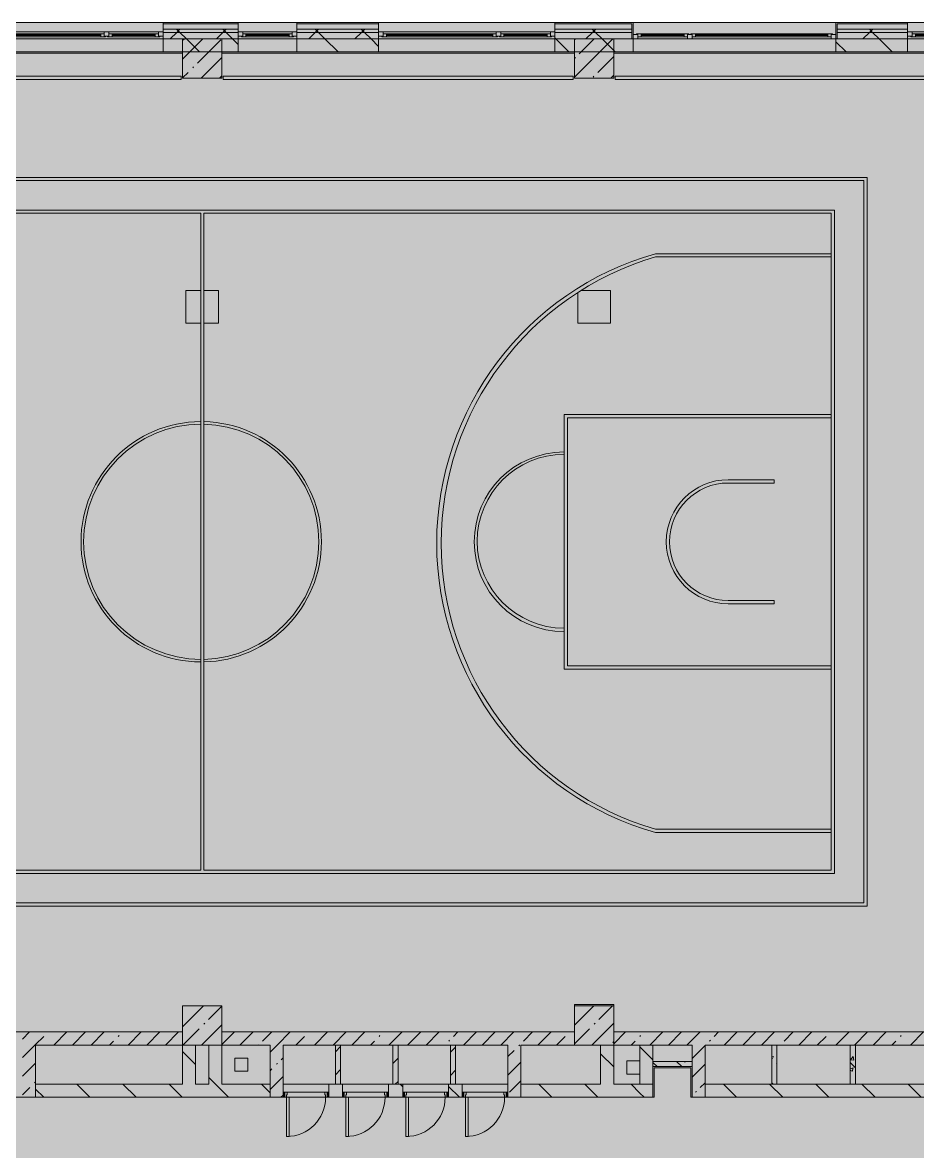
# Model space of a CAD drawing. Header units: millimetres. Extents: x 34897 to 231692, y -8553 to 29000.
# Drawn here: x 156392 to 170092, y 10072 to 27350 of the extents above; entities that cross this region are included whole.
import ezdxf

# ---------------------------------------------------------------- set-up
doc = ezdxf.new("R2010")
doc.units = ezdxf.units.MM
doc.linetypes.add('200_ШТРИХ__ш1_п0_6_', pattern=[800, 500, -300])
doc.layers.add('A-DETL-GENF-2', color=7, linetype='Continuous', lineweight=9, true_color=0xc0c0c0, transparency=0.4)
for name, color, linetype, lineweight in [('A-DETL-MBND-1', 7, '200_ШТРИХ__ш1_п0_6_', 9), ('A-WALL-3', 7, 'Continuous', 5), ('I-WALL-4', 7, 'Continuous', 5), ('S-COLS-3', 7, 'Continuous', 5)]:
    doc.layers.add(name, color=color, linetype=linetype, lineweight=lineweight)
for name, color, linetype, lineweight, true_color in [('A-DOOR-1', 7, 'Continuous', 5, 0xaaaaaa), ('A-DOOR-2', 7, 'Continuous', 5, 0xe2e2e2), ('A-DOOR-3', 7, 'Continuous', 5, 0xb7b7b7), ('A-DOOR-FRAM-1', 7, 'Continuous', 5, 0xe2e2e2), ('A-DOOR-FRAM-2', 7, 'Continuous', 5, 0xaaaaaa), ('A-DOOR-FRAM-3', 7, 'Continuous', 5, 0xb7b7b7), ('A-FLOR-2', 7, 'Continuous', 5, 0xb7b7b7), ('A-GLAZ-3', 7, 'Continuous', 5, 0x737373), ('A-WALL-4', 7, 'Continuous', 9, 0x737373), ('A-WALL-5', 7, 'Continuous', 5, 0x737373), ('I-WALL-5', 7, 'Continuous', 5, 0x737373), ('I-WALL-6', 7, 'Continuous', 5, 0x787878), ('S-COLS-4', 7, 'Continuous', 5, 0x737373)]:
    doc.layers.add(name, color=color, linetype=linetype, lineweight=lineweight, true_color=true_color)
pattern_1 = [(135, (104681.5, 0), (-353.5534, -353.5534), [])]
pattern_2 = [(45, (104681.5, 0), (-285.1231, 285.1231), []), (45, (104966.64, 0), (-285.1231, 285.1231), [504.031, -100.806, 16.764, -84.042])]
pattern_3 = [(45, (104681.5, 0), (-353.5534, 353.5534), []), (135, (104681.5, 0), (-353.5534, -353.5534), [])]
pattern_4 = [(135, (104681.5, 0), (-377.1708, -377.1708), [533.4, -88.9, 17.78, -88.9]), (135, (104681.5, 376.94), (-377.1708, -377.1708), []), (50, (104681.5, 0), (637.6445, -55.7866), [66.675, -733.425]), (355, (104681.5, 0), (-123.3494, 668.699), [53.34, -586.74]), (100.451, (104734.65, -4.65), (514.299, 612.908), [56.665, -623.315]), (46.184, (104681.5, 177.8), (948.776, -147.15), [100.012, -1100.137]), (96.636, (104760.6, 165.5), (830.909, 865.997), [84.998, -934.973]), (351.184, (104681.5, 177.8), (830.918, 865.988), [80.01, -880.11]), (21, (104770.4, 133.35), (530.6506, -357.9283), [66.675, -733.425]), (326, (104770.4, 133.35), (216.308, 644.6585), [53.34, -586.74]), (71.451, (104814.64, 103.5), (746.9596, 286.7243), [56.665, -623.315]), (37.5, (104681.52, 0), (10.8105, 295.9426), [16.764, -562.864, 16.764, -578.866, -588.962]), (37.5, (104681.52, 0), (10.8105, 295.9426), [-1175.258, 16.764, -572.198]), (7.5, (104681.52, 0), (233.8692, 350.6318), [16.764, -322.834, 16.764, -549.529, -224.472]), (7.5, (104681.52, 0), (233.8692, 350.6318), [-905.891, 16.764, -207.708]), (327.5, (104483.27, 0), (474.5678, -20.0513), [16.764, -205.486, 16.764, -676.656, -920.115]), (327.5, (104483.27, 0), (474.5678, -20.0513), [-915.67, 16.764, -903.351]), (317.5, (104394.37, 0), (518.4522, 88.9934), [16.764, -272.161, 16.764, -443.738, -653.415]), (317.5, (104394.37, 0), (518.4522, 88.9934), [-749.427, 16.764, -636.651])]
pattern_5 = [(45, (104681.52, 0), (-176.7767, 176.7767), [])]
pattern_6 = [(135, (1951.41, 164.685), (-14.14214, -14.14214), []), (225, (1951.41, 164.685), (14.14214, -14.14214), [])]
pattern_7 = [(45, (-171.384, 164.685), (-14.1421, 14.1421), []), (135, (-171.384, 164.685), (-14.1421, -14.1421), [])]

# ---------------------------------------------------------------- blocks, each defined once
blk = doc.blocks.new('BSC_Колонна _Прямоугольная - 600х600-23205375-2_10_2_птичка')
at = {"layer": 'S-COLS-3'}
h = blk.add_hatch(dxfattribs=at)
h.set_pattern_fill('FP_110', color=256, style=0, pattern_type=2)
h.set_pattern_definition([(45, (-54460, -12000), (-285.123, 285.123), []), (45, (-54174.88, -12000), (-285.123, 285.123), [504.031, -100.806, 16.764, -84.042])])
h.paths.add_polyline_path([(-300, -300), (300, -300), (300, 300), (-300, 300)])
at = {"layer": 'S-COLS-4'}
for p, q in [((300, 300), (-300, 300)), ((-300, 300), (-300, -300)), ((300, -300), (300, 300)), ((-300, -300), (300, -300))]:
    blk.add_line(p, q, dxfattribs=at)
blk = doc.blocks.new('BSC_Колонна _Прямоугольная - 600х600-V82-2_10_2_птичка')
at = {"layer": 'S-COLS-3'}
h = blk.add_hatch(dxfattribs=at)
h.set_pattern_fill('FP_125', color=256, style=0, pattern_type=2)
h.set_pattern_definition([(45, (-60460, -12000), (-285.1231, 285.1231), []), (45, (-60174.88, -12000), (-285.1231, 285.1231), [504.031, -100.806, 16.764, -84.042])])
h.paths.add_polyline_path([(-300, -300), (300, -300), (300, 300), (-300, 300), (-300, -201)])
at = {"layer": 'S-COLS-4'}
for p, q in [((300, 300), (-300, 300)), ((-300, 300), (-300, -300)), ((300, -300), (300, 300)), ((-300, -300), (300, -300))]:
    blk.add_line(p, q, dxfattribs=at)
blk = doc.blocks.new('120_Окно_СКБ_2Ст - 120_Окно_СКБ_2Ст 2700х2500 _мал створка справа_ 2-23206922-2_10_2_птичка')
at = {"layer": 'A-GLAZ-3'}
for p, q in [((-1350, -75), (-1350, -5)), ((-1350, -5), (-1280, -5)), ((1350, -5), (-1350, -5)), ((-1280, -75), (-1350, -75)), ((-1350, -75), (-1300, -75)), ((-1280, -75), (-1300, -75)), ((-1300, -75), (-1300, -85)), ((-1300, -85), (470, -85)), ((470, -85), (-1300, -85)), ((-1280, -5), (-1280, -75)), ((450, -35), (-1280, -35)), ((-1280, -35), (-1280, -75)), ((-1230, -85), (-1230, -35)), ((-1230, -55), (400, -55)), ((400, -65), (-1230, -65)), ((400, -85), (400, -35)), ((450, -75), (450, -5)), ((450, -5), (520, -5)), ((450, -75), (450, -35)), ((520, -75), (450, -75)), ((470, -75), (450, -75)), ((470, -75), (500, -75)), ((470, -85), (470, -75)), ((520, -75), (500, -75)), ((500, -75), (500, -85)), ((500, -85), (1300, -85)), ((1300, -85), (500, -85)), ((520, -5), (520, -75)), ((1280, -35), (520, -35)), ((520, -35), (520, -75)), ((570, -85), (570, -35)), ((570, -55), (1230, -55)), ((1230, -65), (570, -65)), ((1230, -85), (1230, -35)), ((1280, -75), (1280, -5)), ((1280, -5), (1350, -5)), ((1280, -75), (1280, -35)), ((1350, -75), (1280, -75)), ((1300, -75), (1280, -75)), ((1300, -75), (1350, -75)), ((1300, -85), (1300, -75)), ((1350, -5), (1350, -75))]:
    blk.add_line(p, q, dxfattribs=at)
blk = doc.blocks.new('120_Окно_СКБ_2Ст - 120_Окно_СКБ_2Ст 3100х2500 _мал_створка слева_ 2-19089248-2_10_2_птичка')
at = {"layer": 'A-GLAZ-3'}
for p, q in [((-1550, -75), (-1550, -5)), ((-1550, -5), (-1480, -5)), ((1550, -5), (-1550, -5)), ((-1480, -75), (-1550, -75)), ((-1550, -75), (-1500, -75)), ((-1480, -75), (-1500, -75)), ((-1500, -75), (-1500, -85)), ((-1500, -85), (670, -85)), ((670, -85), (-1500, -85)), ((-1480, -5), (-1480, -75)), ((650, -35), (-1480, -35)), ((-1480, -35), (-1480, -75)), ((-1430, -85), (-1430, -35)), ((-1430, -55), (600, -55)), ((600, -65), (-1430, -65)), ((600, -85), (600, -35)), ((650, -75), (650, -5)), ((650, -5), (720, -5)), ((650, -75), (650, -35)), ((720, -75), (650, -75)), ((670, -75), (650, -75)), ((670, -75), (700, -75)), ((670, -85), (670, -75)), ((720, -75), (700, -75)), ((700, -75), (700, -85)), ((700, -85), (1500, -85)), ((1500, -85), (700, -85)), ((720, -5), (720, -75)), ((1480, -35), (720, -35)), ((720, -35), (720, -75)), ((770, -85), (770, -35)), ((770, -55), (1430, -55)), ((1430, -65), (770, -65)), ((1430, -85), (1430, -35)), ((1480, -75), (1480, -5)), ((1480, -5), (1550, -5)), ((1480, -75), (1480, -35)), ((1550, -75), (1480, -75)), ((1500, -75), (1480, -75)), ((1500, -75), (1550, -75)), ((1500, -85), (1500, -75)), ((1550, -5), (1550, -75))]:
    blk.add_line(p, q, dxfattribs=at)
blk = doc.blocks.new('120_Окно_СКБ_2Ст - 120_Окно_СКБ_2Ст 3100х2500 _мал_створка слева_-22274797-2_10_2_птичка')
at = {"layer": 'A-GLAZ-3'}
for p, q in [((-1550, 45), (-1550, 115)), ((-1550, 115), (-1480, 115)), ((1550, 115), (-1550, 115)), ((-1480, 45), (-1550, 45)), ((-1550, 45), (-1500, 45)), ((-1480, 45), (-1500, 45)), ((-1500, 45), (-1500, 35)), ((-1500, 35), (670, 35)), ((670, 35), (-1500, 35)), ((-1480, 115), (-1480, 45)), ((650, 85), (-1480, 85)), ((-1480, 85), (-1480, 45)), ((-1430, 35), (-1430, 85)), ((-1430, 65), (600, 65)), ((600, 55), (-1430, 55)), ((600, 35), (600, 85)), ((650, 45), (650, 115)), ((650, 115), (720, 115)), ((650, 45), (650, 85)), ((720, 45), (650, 45)), ((670, 45), (650, 45)), ((670, 45), (700, 45)), ((670, 35), (670, 45)), ((720, 45), (700, 45)), ((700, 45), (700, 35)), ((700, 35), (1500, 35)), ((1500, 35), (700, 35)), ((720, 115), (720, 45)), ((1480, 85), (720, 85)), ((720, 85), (720, 45)), ((770, 35), (770, 85)), ((770, 65), (1430, 65)), ((1430, 55), (770, 55)), ((1430, 35), (1430, 85)), ((1480, 45), (1480, 115)), ((1480, 115), (1550, 115)), ((1480, 45), (1480, 85)), ((1550, 45), (1480, 45)), ((1500, 45), (1480, 45)), ((1500, 45), (1550, 45)), ((1500, 35), (1500, 45)), ((1550, 115), (1550, 45))]:
    blk.add_line(p, q, dxfattribs=at)
blk = doc.blocks.new('BSC_Колонна _Прямоугольная - 500х500-33455413-2_10_2_птичка')
at = {"layer": 'A-DETL-MBND-1'}
for p, q in [((-250, 250), (-23, 250)), ((-250, -250), (-250, 250)), ((27, 250), (250, 250)), ((250, 250), (250, -250)), ((-23, -250), (-250, -250)), ((250, -250), (27, -250))]:
    blk.add_line(p, q, dxfattribs=at)
blk = doc.blocks.new('120_Окно_СКБ_1Ст - 120_Окно_СКБ_1Ст 900х2500_h_-19906774-2_10_2_птичка')
at = {"layer": 'A-GLAZ-3'}
for p, q in [((-450, -75), (-450, -5)), ((-450, -5), (-380, -5)), ((450, -5), (-450, -5)), ((-380, -75), (-450, -75)), ((-450, -75), (-400, -75)), ((-380, -75), (-400, -75)), ((-400, -75), (-400, -85)), ((-400, -85), (400, -85)), ((400, -85), (-400, -85)), ((-380, -5), (-380, -75)), ((380, -35), (-380, -35)), ((-380, -35), (-380, -75)), ((-330, -85), (-330, -35)), ((-330, -55), (330, -55)), ((330, -65), (-330, -65)), ((330, -85), (330, -35)), ((380, -75), (380, -5)), ((380, -5), (450, -5)), ((380, -75), (380, -35)), ((450, -75), (380, -75)), ((400, -75), (380, -75)), ((400, -75), (450, -75)), ((400, -85), (400, -75)), ((450, -5), (450, -75))]:
    blk.add_line(p, q, dxfattribs=at)
blk = doc.blocks.new('110_Дверь_СКБ_1Ст - д-18 700x2100h_Технический шкаф ЭОМ и СС-V138-2_10_2_птичка')
at = {"layer": 'A-DOOR-1'}
h = blk.add_hatch(dxfattribs=at)
h.set_pattern_fill('FP_166', color=256, style=0, pattern_type=2)
h.set_pattern_definition(pattern_6)
h.paths.add_polyline_path([(362.5, 100), (337.5, 100), (337.5, 20), (362.5, 20)])
at = {"layer": 'A-DOOR-2'}
h = blk.add_hatch(color=256, dxfattribs=at)
h.paths.add_polyline_path([(-312.5, 100), (-312.5, 20), (-277.5, 20), (-277.5, 60), (-287.5, 60), (-287.5, 100), (-300.5, 100)])
h.paths.add_polyline_path([(312.5, 100), (312.5, 60), (302.5, 60), (302.5, 20), (337.5, 20), (337.5, 100)])
at = {"layer": 'A-DOOR-FRAM-1'}
blk.add_hatch(color=256, dxfattribs=at).paths.add_polyline_path([(272.5, 700), (272.5, 100), (312.5, 100), (312.5, 700)])
at = {"layer": 'A-DOOR-FRAM-2'}
h = blk.add_hatch(dxfattribs=at)
h.set_pattern_fill('FP_167', color=256, style=0, pattern_type=2)
h.set_pattern_definition(pattern_7)
h.paths.add_polyline_path([(-312.5, 100), (-337.5, 100), (-337.5, 20), (-312.5, 20)])
at = {"layer": 'A-DOOR-3'}
for p, q in [((312.5, 700), (272.5, 700)), ((272.5, 700), (272.5, 100)), ((312.5, 100), (312.5, 700)), ((272.5, 100), (312.5, 100))]:
    blk.add_line(p, q, dxfattribs=at)
blk.add_arc((312.5, 100), 600, 90, 180, dxfattribs=at)
at = {"layer": 'A-DOOR-FRAM-3'}
for p, q in [((-312.5, 100), (-337.5, 100)), ((-337.5, 100), (-337.5, 20)), ((-337.5, 20), (-312.5, 20)), ((-287.5, 100), (-312.5, 100)), ((-312.5, 100), (-312.5, 20)), ((-312.5, 20), (-312.5, 100)), ((-312.5, 20), (-277.5, 20)), ((-287.5, 60), (-287.5, 100)), ((-287.5, 100), (272.5, 100)), ((-277.5, 60), (-287.5, 60)), ((-277.5, 20), (-277.5, 60)), ((302.5, 20), (-277.5, 20)), ((312.5, 60), (302.5, 60)), ((302.5, 60), (302.5, 20)), ((302.5, 20), (337.5, 20)), ((312.5, 100), (312.5, 60)), ((337.5, 100), (312.5, 100)), ((337.5, 20), (337.5, 100)), ((362.5, 100), (337.5, 100)), ((337.5, 100), (337.5, 20)), ((337.5, 20), (362.5, 20)), ((362.5, 20), (362.5, 100))]:
    blk.add_line(p, q, dxfattribs=at)
blk = doc.blocks.new('110_Дверь_СКБ_1Ст - д-18 700x2100h_Технический шкаф ЭОМ и СС-V139-2_10_2_птичка')
at = {"layer": 'A-DOOR-1'}
h = blk.add_hatch(dxfattribs=at)
h.set_pattern_fill('FP_166', color=256, style=0, pattern_type=2)
h.set_pattern_definition(pattern_6)
h.paths.add_polyline_path([(362.5, 100), (337.5, 100), (337.5, 20), (362.5, 20)])
at = {"layer": 'A-DOOR-2'}
h = blk.add_hatch(color=256, dxfattribs=at)
h.paths.add_polyline_path([(312.5, 100), (312.5, 60), (302.5, 60), (302.5, 20), (337.5, 20), (337.5, 100)])
h.paths.add_polyline_path([(-287.5, 100), (-312.5, 100), (-312.5, 20), (-277.5, 20), (-277.5, 60), (-287.5, 60)])
at = {"layer": 'A-DOOR-FRAM-1'}
blk.add_hatch(color=256, dxfattribs=at).paths.add_polyline_path([(272.5, 700), (272.5, 100), (312.5, 100), (312.5, 700)])
at = {"layer": 'A-DOOR-FRAM-2'}
h = blk.add_hatch(dxfattribs=at)
h.set_pattern_fill('FP_167', color=256, style=0, pattern_type=2)
h.set_pattern_definition(pattern_7)
h.paths.add_polyline_path([(-318, 100), (-337.5, 100), (-337.5, 20), (-312.5, 20), (-312.5, 100)])
at = {"layer": 'A-DOOR-3'}
for p, q in [((312.5, 700), (272.5, 700)), ((272.5, 700), (272.5, 100)), ((312.5, 100), (312.5, 700)), ((272.5, 100), (312.5, 100))]:
    blk.add_line(p, q, dxfattribs=at)
blk.add_arc((312.5, 100), 600, 90, 180, dxfattribs=at)
at = {"layer": 'A-DOOR-FRAM-3'}
for p, q in [((-312.5, 100), (-337.5, 100)), ((-337.5, 100), (-337.5, 20)), ((-337.5, 20), (-312.5, 20)), ((-287.5, 100), (-312.5, 100)), ((-312.5, 100), (-312.5, 20)), ((-312.5, 20), (-312.5, 100)), ((-312.5, 20), (-277.5, 20)), ((-287.5, 60), (-287.5, 100)), ((-287.5, 100), (272.5, 100)), ((-277.5, 60), (-287.5, 60)), ((-277.5, 20), (-277.5, 60)), ((302.5, 20), (-277.5, 20)), ((312.5, 60), (302.5, 60)), ((302.5, 60), (302.5, 20)), ((302.5, 20), (337.5, 20)), ((312.5, 100), (312.5, 60)), ((337.5, 100), (312.5, 100)), ((337.5, 20), (337.5, 100)), ((362.5, 100), (337.5, 100)), ((337.5, 100), (337.5, 20)), ((337.5, 20), (362.5, 20)), ((362.5, 20), (362.5, 100))]:
    blk.add_line(p, q, dxfattribs=at)
blk = doc.blocks.new('BSC_Колонна _Прямоугольная - 500х500-V150-2_10_2_птичка')
at = {"layer": 'A-DETL-MBND-1'}
for p, q in [((-250, -250), (-250, 216)), ((-198, 250), (250, 250)), ((250, 250), (250, -250)), ((250, -250), (-250, -250))]:
    blk.add_line(p, q, dxfattribs=at)

msp = doc.modelspace()

# ---------------------------------------------------------------- hatches: boundary and pattern name
at = {"layer": 'A-DETL-GENF-2'}
msp.add_hatch(color=256, dxfattribs=at).paths.add_polyline_path([(180522.5, -280), (180541.5, -280), (180541.5, 3300), (189541.5, 3300), (189541.5, 27350), (146591.5, 27350), (146591.5, 23778), (143441.5, 23778), (143441.5, -280), (179594.9, -280)])
at = {"layer": 'A-WALL-3'}
h = msp.add_hatch(dxfattribs=at)
h.set_pattern_fill('FP_93', color=256, style=0, pattern_type=2)
h.set_pattern_definition(pattern_3)
h.paths.add_polyline_path([(189485.4, 27200), (189541.5, 27200), (189541.5, 27250), (185031.5, 27250), (185031.5, 27200), (188870.1, 27200)])
h.paths.add_polyline_path([(181450, 27200), (182531.5, 27200), (182531.5, 27250), (181021.5, 27250), (181021.5, 27200)])
h.paths.add_polyline_path([(172174.8, 27200), (172641.5, 27200), (172638.5, 27250), (170841.5, 27250), (170841.5, 27200), (171247.3, 27200)])
h.paths.add_polyline_path([(173541.5, 27200), (178921.5, 27200), (178921.5, 27250), (173541.5, 27250)])
h.paths.add_polyline_path([(169941.5, 27200), (169941.5, 27250), (168861.5, 27250), (168861.5, 27200), (169636.7, 27200)])
h.paths.add_polyline_path([(154341.8, 27200), (155441.7, 27200), (155441.7, 27250), (154341.8, 27250)])
h.paths.add_polyline_path([(164541.5, 27200), (165721.5, 27200), (165721.5, 27250), (164541.5, 27250)])
h.paths.add_polyline_path([(161841.5, 27200), (161841.5, 27250), (160591.4, 27250), (160591.4, 27200), (161508.3, 27200)])
h.paths.add_polyline_path([(159189.5, 27200), (159691.4, 27200), (159691.4, 27250), (158541.7, 27250), (158541.7, 27200)])
h.paths.add_polyline_path([(146741.5, 27200), (149088.5, 27200), (149088.5, 27250), (146691.5, 27250), (146691.5, 27200)])
h.paths.add_polyline_path([(153441.8, 27200), (153441.8, 27250), (152188.5, 27250), (152188.5, 27200), (152696.9, 27200)])
h = msp.add_hatch(dxfattribs=at)
h.set_pattern_fill('FP_93', color=256, style=0, pattern_type=2)
h.set_pattern_definition(pattern_3)
h.paths.add_polyline_path([(188881.5, 27100), (189541.5, 27100), (189541.5, 27200), (185031.5, 27200), (185031.5, 27100), (188870.1, 27100)])
h.paths.add_polyline_path([(172174.8, 27100), (172641.5, 27100), (172638.5, 27200), (170841.5, 27200), (170841.5, 27100), (171441.5, 27100)])
h.paths.add_polyline_path([(169941.5, 27100), (169941.5, 27200), (168861.5, 27200), (168861.5, 27100), (169636.7, 27100)])
h.paths.add_polyline_path([(173541.5, 27100), (178921.5, 27100), (178921.5, 27200), (173541.5, 27200)])
h.paths.add_polyline_path([(182531.5, 27100), (182531.5, 27200), (181021.5, 27200), (181021.5, 27100), (182377.5, 27100)])
h.paths.add_polyline_path([(161841.5, 27100), (161841.5, 27200), (160591.4, 27200), (160591.4, 27100), (161508.3, 27100)])
h.paths.add_polyline_path([(165721.5, 27100), (165721.5, 27200), (164541.5, 27200), (164541.5, 27100), (165682.1, 27100)])
h.paths.add_polyline_path([(158541.7, 27100), (159691.4, 27100), (159691.4, 27200), (158541.7, 27200)])
h.paths.add_polyline_path([(149088.5, 27100), (149088.5, 27200), (146741.5, 27200), (146741.5, 27100), (148059.3, 27100)])
h.paths.add_polyline_path([(152188.5, 27100), (153441.8, 27100), (153441.8, 27200), (152188.5, 27200)])
h.paths.add_polyline_path([(154341.8, 27100), (155441.7, 27100), (155441.7, 27200), (154341.8, 27200)])
at = {"layer": 'I-WALL-4'}
h = msp.add_hatch(dxfattribs=at)
h.set_pattern_fill('FP_104', color=256, style=0, pattern_type=2)
h.set_pattern_definition(pattern_1)
h.paths.add_polyline_path([(185031.5, 26900), (185331.5, 26900), (185331.5, 27100), (185031.5, 27100), (185031.5, 26974.9)])
h.paths.add_polyline_path([(188881.5, 26900), (188881.5, 27100), (185831.5, 27100), (185831.5, 26900), (188870.1, 26900)])
h.paths.add_polyline_path([(178221.5, 26900), (178221.5, 27100), (175491.5, 27100), (175491.5, 26900), (177739.9, 26900)])
h.paths.add_polyline_path([(172641.5, 26900), (172638.5, 27100), (171441.5, 27100), (171441.5, 26900), (172638.5, 26900)])
h.paths.add_polyline_path([(178921.5, 26900), (178921.5, 27100), (178721.5, 27100), (178721.5, 26900)])
h.paths.add_polyline_path([(173541.5, 26900), (174991.5, 26900), (174991.5, 27100), (173541.5, 27100)])
h.paths.add_polyline_path([(181431.5, 26900), (181431.5, 27100), (181021.5, 27100), (181021.5, 26900)])
h.paths.add_polyline_path([(182531.5, 26900), (182531.5, 27100), (181931.5, 27100), (181931.5, 26900), (182377.5, 26900)])
h.paths.add_polyline_path([(161044.5, 26900), (161841.5, 26900), (161841.5, 27100), (160591.4, 27100), (160591.4, 26900)])
h.paths.add_polyline_path([(158541.7, 26900), (159691.4, 26900), (159691.4, 27100), (158541.7, 27100)])
h.paths.add_polyline_path([(164541.5, 26900), (165741.5, 26900), (165741.5, 27100), (164541.5, 27100)])
h.paths.add_polyline_path([(169146.3, 26900), (169941.5, 26900), (169941.5, 27100), (168841.5, 27100), (168841.5, 26900)])
h.paths.add_polyline_path([(155046.3, 26900), (155441.7, 26900), (155441.7, 27100), (155046.3, 27100)])
h = msp.add_hatch(dxfattribs=at)
h.set_pattern_fill('FP_104', color=256, style=0, pattern_type=2)
h.set_pattern_definition(pattern_1)
h.paths.add_polyline_path([(155479.4, 11700), (156391.5, 11700), (156391.5, 11900), (153441.5, 11900), (153441.5, 11700), (154551.9, 11700)])
h.paths.add_polyline_path([(147441.5, 11700), (149917.2, 11700), (149914.3, 11900), (147441.5, 11900)])
h.paths.add_polyline_path([(151367.2, 11700), (152841.5, 11700), (152841.5, 11900), (151367.2, 11900), (151367.2, 11799.5)])
h = msp.add_hatch(dxfattribs=at)
h.set_pattern_fill('FP_101', color=256, style=0, pattern_type=2)
h.set_pattern_definition(pattern_2)
h.paths.add_polyline_path([(156391.5, 10900), (156591.5, 10900), (156591.5, 11900), (156391.5, 11900), (156391.5, 11100)])
h = msp.add_hatch(dxfattribs=at)
h.set_pattern_fill('FP_101', color=256, style=0, pattern_type=2)
h.set_pattern_definition(pattern_2)
h.paths.add_polyline_path([(158841.5, 11700), (158841.5, 11900), (156591.5, 11900), (156591.5, 11700), (157334.5, 11700)])
h = msp.add_hatch(dxfattribs=at)
h.set_pattern_fill('FP_101', color=256, style=0, pattern_type=2)
h.set_pattern_definition(pattern_2)
h.paths.add_polyline_path([(160381.5, 11700), (164841.5, 11700), (164841.5, 11900), (159441.5, 11900), (159441.5, 11700), (160181.5, 11700)])
h.paths.add_polyline_path([(169141.5, 11700), (170841.5, 11700), (170841.5, 11900), (165441.5, 11900), (165441.5, 11700), (169061.5, 11700)])
h = msp.add_hatch(dxfattribs=at)
h.set_pattern_fill('FP_104', color=256, style=0, pattern_type=2)
h.set_pattern_definition(pattern_1)
h.paths.add_polyline_path([(159041.5, 11100), (159041.5, 11700), (158841.5, 11700), (158841.5, 11100)])
h = msp.add_hatch(dxfattribs=at)
h.set_pattern_fill('FP_104', color=256, style=0, pattern_type=2)
h.set_pattern_definition(pattern_1)
h.paths.add_polyline_path([(159241.5, 11100), (159441.5, 11100), (159441.5, 11700), (159241.5, 11700), (159241.5, 11221)])
h = msp.add_hatch(dxfattribs=at)
h.set_pattern_fill('FP_101', color=256, style=0, pattern_type=2)
h.set_pattern_definition(pattern_2)
h.paths.add_polyline_path([(160181.5, 10900), (160381.5, 10900), (160381.5, 11700), (160181.5, 11700), (160181.5, 10980)])
h = msp.add_hatch(dxfattribs=at)
h.set_pattern_fill('FP_105', color=256, style=0, pattern_type=2)
h.set_pattern_definition(pattern_5)
h.paths.add_polyline_path([(161260.8, 11100), (161260.8, 11700), (161180.8, 11700), (161180.8, 11100)])
h = msp.add_hatch(dxfattribs=at)
h.set_pattern_fill('FP_105', color=256, style=0, pattern_type=2)
h.set_pattern_definition(pattern_5)
h.paths.add_polyline_path([(162140.8, 11100), (162140.8, 11700), (162060.8, 11700), (162060.8, 11100)])
h = msp.add_hatch(dxfattribs=at)
h.set_pattern_fill('FP_105', color=256, style=0, pattern_type=2)
h.set_pattern_definition(pattern_5)
h.paths.add_polyline_path([(163020.8, 11100), (163020.8, 11700), (162940.8, 11700), (162940.8, 11100)])
h = msp.add_hatch(dxfattribs=at)
h.set_pattern_fill('FP_101', color=256, style=0, pattern_type=2)
h.set_pattern_definition(pattern_2)
h.paths.add_polyline_path([(164021.5, 10900), (164021.5, 11700), (163821.5, 11700), (163827.1, 10900)])
h = msp.add_hatch(dxfattribs=at)
h.set_pattern_fill('FP_104', color=256, style=0, pattern_type=2)
h.set_pattern_definition(pattern_1)
h.paths.add_polyline_path([(165441.5, 11100), (165441.5, 11700), (165241.5, 11700), (165241.5, 11100)])
h = msp.add_hatch(dxfattribs=at)
h.set_pattern_fill('FP_104', color=256, style=0, pattern_type=2)
h.set_pattern_definition(pattern_1)
h.paths.add_polyline_path([(166041.5, 11100), (166041.5, 11700), (165841.5, 11700), (165841.5, 11100)])
h = msp.add_hatch(dxfattribs=at)
h.set_pattern_fill('FP_104', color=256, style=0, pattern_type=2)
h.set_pattern_definition(pattern_1)
h.paths.add_polyline_path([(165841.5, 10900), (166041.5, 10900), (166041.5, 11700), (165841.5, 11700), (165841.5, 11100)])
h = msp.add_hatch(dxfattribs=at)
h.set_pattern_fill('FP_101', color=256, style=0, pattern_type=2)
h.set_pattern_definition(pattern_2)
h.paths.add_polyline_path([(166841.5, 10900), (166841.5, 11700), (166641.5, 11700), (166641.5, 10900)])
h = msp.add_hatch(dxfattribs=at)
h.set_pattern_fill('FP_104', color=256, style=0, pattern_type=2)
h.set_pattern_definition(pattern_1)
h.paths.add_polyline_path([(165841.5, 10900), (165841.5, 11100), (164021.5, 11100), (164021.5, 10900), (164754.6, 10900)])
h.paths.add_polyline_path([(159189.5, 10900), (160181.5, 10900), (160181.5, 11100), (156591.5, 11100), (156591.5, 10900), (157334.5, 10900)])
h.paths.add_polyline_path([(161081.5, 10900), (161291.5, 10900), (161291.5, 11100), (161081.5, 11100), (161081.5, 10980)])
h.paths.add_polyline_path([(162911.5, 10900), (163121.5, 10900), (163121.5, 11100), (162911.5, 11100), (162911.5, 10980)])
h.paths.add_polyline_path([(162211.5, 10900), (162211.5, 11100), (161991.5, 11100), (161991.5, 10900)])
h.paths.add_polyline_path([(151942.2, 10900), (156391.5, 10900), (156391.5, 11100), (151942.2, 11100)])
h = msp.add_hatch(dxfattribs=at)
h.set_pattern_fill('FP_104', color=256, style=0, pattern_type=2)
h.set_pattern_definition(pattern_1)
h.paths.add_polyline_path([(171241.5, 10900), (171241.5, 11100), (166841.5, 11100), (166841.5, 10900), (168464.7, 10900)])
at = {"layer": 'I-WALL-6'}
h = msp.add_hatch(dxfattribs=at)
h.set_pattern_fill('FP_114', color=256, style=0, pattern_type=2)
h.set_pattern_definition(pattern_4)
h.paths.add_polyline_path([(167941.5, 11100), (167941.5, 11700), (167861.5, 11700), (167861.5, 11100)])
h = msp.add_hatch(dxfattribs=at)
h.set_pattern_fill('FP_114', color=256, style=0, pattern_type=2)
h.set_pattern_definition(pattern_4)
h.paths.add_polyline_path([(169141.5, 11100), (169141.5, 11700), (169061.5, 11700), (169061.5, 11100)])
h = msp.add_hatch(dxfattribs=at)
h.set_pattern_fill('FP_114', color=256, style=0, pattern_type=2)
h.set_pattern_definition(pattern_4)
h.paths.add_polyline_path([(166641.5, 11370), (166641.5, 11450), (166041.5, 11450), (166041.5, 11370), (166609.7, 11370)])
at = {"layer": 'S-COLS-3'}
h = msp.add_hatch(dxfattribs=at)
h.set_pattern_fill('FP_101', color=256, style=0, pattern_type=2)
h.set_pattern_definition(pattern_2)
h.paths.add_polyline_path([(159441.5, 26500), (159441.5, 27100), (158841.5, 27100), (158841.5, 26500), (159189.5, 26500)])
h = msp.add_hatch(dxfattribs=at)
h.set_pattern_fill('FP_101', color=256, style=0, pattern_type=2)
h.set_pattern_definition(pattern_2)
h.paths.add_polyline_path([(165441.5, 26500), (165441.5, 27100), (164841.5, 27100), (164841.5, 26500)])

# ---------------------------------------------------------------- linework, layer by layer
at = {"layer": 'A-FLOR-2'}
for p, q in [((169321.5, 24981.3), (148965.1, 24981.3)), ((149015.1, 24931.3), (169271.5, 24931.3)), ((169271.5, 24931.3), (169271.5, 13874.4)), ((169321.5, 13824.4), (169321.5, 24981.3)), ((168821.5, 24481.3), (149465.1, 24481.3)), ((149515.1, 24431.3), (159118.3, 24431.3)), ((159118.3, 24431.3), (159118.3, 14374.4)), ((159168.3, 14374.4), (159168.3, 24431.3)), ((159168.3, 24431.3), (168771.5, 24431.3)), ((168771.5, 24431.3), (168771.5, 14374.4)), ((168821.5, 14324.4), (168821.5, 24481.3)), ((168771.5, 23812.8), (166081.8, 23812.8)), ((166081.8, 23762.8), (168771.5, 23762.8)), ((164681.8, 21352.8), (164681.8, 17452.8)), ((168771.5, 21352.8), (164681.8, 21352.8)), ((164731.8, 17502.8), (164731.8, 21302.8)), ((164731.8, 21302.8), (168771.5, 21302.8)), ((167896.5, 20352.8), (167196.5, 20352.8)), ((167196.5, 20302.8), (167896.5, 20302.8)), ((167896.5, 20302.8), (167896.5, 20352.8)), ((167896.5, 18502.8), (167196.5, 18502.8)), ((167896.5, 18452.8), (167896.5, 18502.8)), ((167196.5, 18452.8), (167896.5, 18452.8)), ((164681.8, 17452.8), (168771.5, 17452.8)), ((168771.5, 17502.8), (164731.8, 17502.8)), ((168771.5, 15002.8), (166081.8, 15002.8)), ((166081.8, 14952.8), (168771.5, 14952.8)), ((159118.3, 14374.4), (149515.1, 14374.4)), ((168771.5, 14374.4), (159168.3, 14374.4)), ((149465.1, 14324.4), (168821.5, 14324.4)), ((148965.1, 13824.4), (169321.5, 13824.4)), ((169271.5, 13874.4), (149015.1, 13874.4)), ((164841.5, 12300), (164841.5, 12320)), ((164841.5, 12320), (165441.5, 12320)), ((165441.5, 12320), (165441.5, 12300)), ((159641.5, 11500), (159841.5, 11500)), ((159641.5, 11300), (159641.5, 11500)), ((159841.5, 11500), (159841.5, 11300)), ((165641.5, 11457), (165841.5, 11457)), ((165641.5, 11257), (165641.5, 11457)), ((159841.5, 11300), (159641.5, 11300)), ((165841.5, 11257), (165641.5, 11257)), ((166620.5, 11350), (166061.5, 11350)), ((166061.5, 11350), (166061.5, 10900)), ((166620.5, 10900), (166620.5, 11350)), ((166061.5, 10900), (166041.5, 10900)), ((166641.5, 10900), (166620.5, 10900))]:
    msp.add_line(p, q, dxfattribs=at)
for centre, radius, start, end in [((167336.5, 19382.8), 4604.2, 105.81331, 254.18669), ((167366, 19382.8), 4564.4, 106.34112, 253.65888), ((159126.7, 19403.3), 1840, 90.26005, 180), ((159126.7, 19403.3), 1800, 90.26583, 180), ((159126.7, 19403.3), 1840, 0, 88.70133), ((159126.7, 19403.3), 1800, 0, 88.67247), ((164681.8, 19402.8), 1375, 90, 270), ((164681.8, 19411.7), 1330, 90, 270), ((167196.5, 19402.8), 950, 90, 270), ((167196.5, 19402.8), 900, 90, 270), ((159126.7, 19403.3), 1840, 180, 269.73995), ((159126.7, 19403.3), 1800, 180, 269.73417), ((159126.7, 19403.3), 1800, 271.32753, 360), ((159126.7, 19403.3), 1840, 271.29867, 360)]:
    msp.add_arc(centre, radius, start, end, dxfattribs=at)
at = {"layer": 'A-WALL-4'}
for p, q in [((159691.4, 27330), (158541.7, 27330)), ((161841.5, 27330), (160591.4, 27330)), ((165721.5, 27330), (164541.5, 27330)), ((165721.5, 27100), (165721.5, 27330)), ((168861.5, 27330), (168861.5, 27100)), ((169941.5, 27330), (168861.5, 27330)), ((159691.4, 27250), (158541.7, 27250)), ((159691.4, 27200), (158541.7, 27200)), ((161841.5, 27250), (160591.4, 27250)), ((161841.5, 27200), (160591.4, 27200)), ((165721.5, 27250), (164541.5, 27250)), ((165721.5, 27200), (164541.5, 27200)), ((169941.5, 27250), (168861.5, 27250)), ((169941.5, 27200), (168861.5, 27200)), ((159691.4, 27100), (158541.7, 27100)), ((161841.5, 27100), (160591.4, 27100)), ((165741.5, 27100), (164541.5, 27100)), ((169941.5, 27100), (168841.5, 27100)), ((161260.8, 11700), (161180.8, 11700)), ((162140.8, 11700), (162060.8, 11700)), ((163020.8, 11700), (162940.8, 11700)), ((166041.5, 11700), (165841.5, 11700)), ((167941.5, 11700), (167861.5, 11700)), ((169141.5, 11700), (169061.5, 11700)), ((166041.5, 11370), (166041.5, 11450)), ((166641.5, 11370), (166641.5, 11450)), ((156591.5, 10900), (156591.5, 11100)), ((160181.5, 10900), (160181.5, 11100)), ((161180.8, 11100), (161260.8, 11100)), ((162060.8, 11100), (162140.8, 11100)), ((162940.8, 11100), (163020.8, 11100)), ((164021.5, 10900), (164021.5, 11100)), ((166841.5, 10900), (166841.5, 11100)), ((167861.5, 11100), (167941.5, 11100)), ((169061.5, 11100), (169141.5, 11100))]:
    msp.add_line(p, q, dxfattribs=at)
at = {"layer": 'A-WALL-5'}
for p, q in [((146591.5, 27350), (161841.5, 27350)), ((158541.7, 27350), (158541.7, 27100)), ((159691.4, 27100), (159691.4, 27350)), ((160591.4, 27350), (160591.4, 27100)), ((161841.5, 27100), (161841.5, 27350)), ((181021.5, 27350), (161841.5, 27350)), ((164541.5, 27350), (164541.5, 27100)), ((165741.5, 27100), (165741.5, 27350)), ((168841.5, 27350), (168841.5, 27100)), ((169941.5, 27100), (169941.5, 27350))]:
    msp.add_line(p, q, dxfattribs=at)
at = {"layer": 'I-WALL-5'}
for p, q in [((155441.7, 27100), (158541.7, 27100)), ((158541.7, 27100), (158541.7, 26900)), ((159691.4, 26900), (159691.4, 27100)), ((159691.4, 27100), (160591.4, 27100)), ((160591.4, 27100), (160591.4, 26900)), ((161841.5, 26900), (161841.5, 27100)), ((161841.5, 27100), (164541.5, 27100)), ((164541.5, 27100), (164541.5, 26900)), ((165741.5, 26900), (165741.5, 27100)), ((165741.5, 27100), (168841.5, 27100)), ((168841.5, 27100), (168841.5, 26900)), ((169941.5, 26900), (169941.5, 27100)), ((169941.5, 27100), (170821.5, 27100)), ((158841.5, 26880), (153441.5, 26880)), ((155046.3, 26900), (170841.5, 26900)), ((164841.5, 26880), (159441.5, 26880)), ((170821.5, 26880), (165441.5, 26880)), ((153462.8, 26529), (158820.5, 26529)), ((158820.5, 26479), (153462.8, 26479)), ((158820.5, 26479), (158820.5, 26529)), ((159461.5, 26529), (164821.5, 26529)), ((159461.5, 26529), (159461.5, 26479)), ((164821.5, 26479), (159461.5, 26479)), ((164821.5, 26479), (164821.5, 26529)), ((165462.5, 26529), (170841.5, 26529)), ((165462.5, 26529), (165462.5, 26479)), ((170842, 26479), (165462.5, 26479)), ((158841.5, 11900), (153441.5, 11900)), ((164841.5, 11900), (159441.5, 11900)), ((170841.5, 11900), (165441.5, 11900)), ((156591.5, 11100), (156591.5, 11700)), ((156591.5, 11700), (158841.5, 11700)), ((158841.5, 11700), (158841.5, 11100)), ((159041.5, 11100), (159041.5, 11700)), ((159241.5, 11700), (159241.5, 11100)), ((159441.5, 11100), (159441.5, 11700)), ((159441.5, 11700), (160181.5, 11700)), ((160181.5, 11700), (160181.5, 11100)), ((160381.5, 10980), (160381.5, 11700)), ((160381.5, 11700), (161180.8, 11700)), ((161180.8, 11700), (161180.8, 11100)), ((161260.8, 11100), (161260.8, 11700)), ((161260.8, 11700), (162060.8, 11700)), ((162060.8, 11700), (162060.8, 11100)), ((162140.8, 11100), (162140.8, 11700)), ((162140.8, 11700), (162940.8, 11700)), ((162940.8, 11700), (162940.8, 11100)), ((163020.8, 11100), (163020.8, 11700)), ((163020.8, 11700), (163821.5, 11700)), ((163821.5, 11700), (163821.5, 10980)), ((164021.5, 11100), (164021.5, 11700)), ((164021.5, 11700), (164841.5, 11700)), ((165241.5, 11700), (165241.5, 11100)), ((165441.5, 11100), (165441.5, 11700)), ((165441.5, 11700), (165841.5, 11700)), ((165841.5, 11700), (165841.5, 11100)), ((166041.5, 11450), (166041.5, 11700)), ((166041.5, 11700), (166609.7, 11700)), ((166615.4, 11700), (166641.5, 11700)), ((166641.5, 11700), (166641.5, 11450)), ((166841.5, 11100), (166841.5, 11700)), ((166841.5, 11700), (167861.5, 11700)), ((167861.5, 11700), (167861.5, 11100)), ((167941.5, 11100), (167941.5, 11700)), ((167941.5, 11700), (169061.5, 11700)), ((169061.5, 11700), (169061.5, 11100)), ((169141.5, 11100), (169141.5, 11700)), ((169141.5, 11700), (170841.5, 11700)), ((166641.5, 11450), (166041.5, 11450)), ((166041.5, 11100), (166041.5, 11370)), ((166041.5, 11370), (166641.5, 11370)), ((166641.5, 11370), (166641.5, 10900)), ((158841.5, 11100), (156591.5, 11100)), ((159241.5, 11100), (159041.5, 11100)), ((160181.5, 11100), (159441.5, 11100)), ((160381.5, 11100), (161180.8, 11100)), ((161081.5, 11100), (161081.5, 10980)), ((161260.8, 11100), (162060.8, 11100)), ((161291.5, 10980), (161291.5, 11100)), ((161991.5, 11100), (161991.5, 10980)), ((162140.8, 11100), (162940.8, 11100)), ((162211.5, 10980), (162211.5, 11100)), ((162911.5, 11100), (162911.5, 10980)), ((163020.8, 11100), (163821.5, 11100)), ((163121.5, 10980), (163121.5, 11100)), ((165241.5, 11100), (164021.5, 11100)), ((166041.5, 11100), (165441.5, 11100)), ((166041.5, 10900), (166041.5, 11100)), ((167861.5, 11100), (166841.5, 11100)), ((169061.5, 11100), (167941.5, 11100)), ((171241.5, 11100), (169141.5, 11100)), ((151942.2, 10900), (160381.5, 10900)), ((161081.5, 10900), (161291.5, 10900)), ((161991.5, 10900), (162211.5, 10900)), ((162911.5, 10900), (163121.5, 10900)), ((163821.5, 10900), (166041.5, 10900)), ((166641.5, 10900), (171441.5, 10900))]:
    msp.add_line(p, q, dxfattribs=at)
at = {"layer": 'S-COLS-4'}
for p, q in [((159441.5, 27100), (158841.5, 27100)), ((158841.5, 27100), (158841.5, 26500)), ((159441.5, 26500), (159441.5, 27100)), ((165441.5, 27100), (164841.5, 27100)), ((164841.5, 27100), (164841.5, 26500)), ((165441.5, 26500), (165441.5, 27100)), ((158841.5, 26500), (159441.5, 26500)), ((164841.5, 26500), (165441.5, 26500))]:
    msp.add_line(p, q, dxfattribs=at)

# ---------------------------------------------------------------- block references
at = {"layer": 'A-DETL-MBND-1'}
for name, p in [('BSC_Колонна _Прямоугольная - 500х500-33455413-2_10_2_птичка', (159141.5, 23000)), ('BSC_Колонна _Прямоугольная - 500х500-V150-2_10_2_птичка', (165141.5, 23000))]:
    msp.add_blockref(name, p, dxfattribs=at)
at = {"layer": 'A-DOOR-3', "rotation": 180}
for name, p in [('110_Дверь_СКБ_1Ст - д-18 700x2100h_Технический шкаф ЭОМ и СС-V138-2_10_2_птичка', (160744, 11000)), ('110_Дверь_СКБ_1Ст - д-18 700x2100h_Технический шкаф ЭОМ и СС-V139-2_10_2_птичка', (161654, 11000)), ('110_Дверь_СКБ_1Ст - д-18 700x2100h_Технический шкаф ЭОМ и СС-V139-2_10_2_птичка', (162574, 11000)), ('110_Дверь_СКБ_1Ст - д-18 700x2100h_Технический шкаф ЭОМ и СС-V139-2_10_2_птичка', (163484, 11000))]:
    msp.add_blockref(name, p, dxfattribs=at)
at = {"layer": 'A-GLAZ-3'}
for name, p in [('120_Окно_СКБ_2Ст - 120_Окно_СКБ_2Ст 3100х2500 _мал_створка слева_ 2-19089248-2_10_2_птичка', (156991.7, 27215)), ('120_Окно_СКБ_1Ст - 120_Окно_СКБ_1Ст 900х2500_h_-19906774-2_10_2_птичка', (160141.4, 27215)), ('120_Окно_СКБ_2Ст - 120_Окно_СКБ_2Ст 2700х2500 _мал створка справа_ 2-23206922-2_10_2_птичка', (163191.5, 27215)), ('120_Окно_СКБ_1Ст - 120_Окно_СКБ_1Ст 900х2500_h_-19906774-2_10_2_птичка', (170391.5, 27215))]:
    msp.add_blockref(name, p, dxfattribs=at)
at = {"layer": 'A-GLAZ-3', "rotation": 180}
msp.add_blockref('120_Окно_СКБ_2Ст - 120_Окно_СКБ_2Ст 3100х2500 _мал_створка слева_-22274797-2_10_2_птичка', (167291.5, 27215), dxfattribs=at)
at = {"layer": 'S-COLS-4'}
for name, p in [('BSC_Колонна _Прямоугольная - 600х600-23205375-2_10_2_птичка', (159141.5, 12000)), ('BSC_Колонна _Прямоугольная - 600х600-V82-2_10_2_птичка', (165141.5, 12000))]:
    msp.add_blockref(name, p, dxfattribs=at)

doc.saveas('drawing.dxf')
